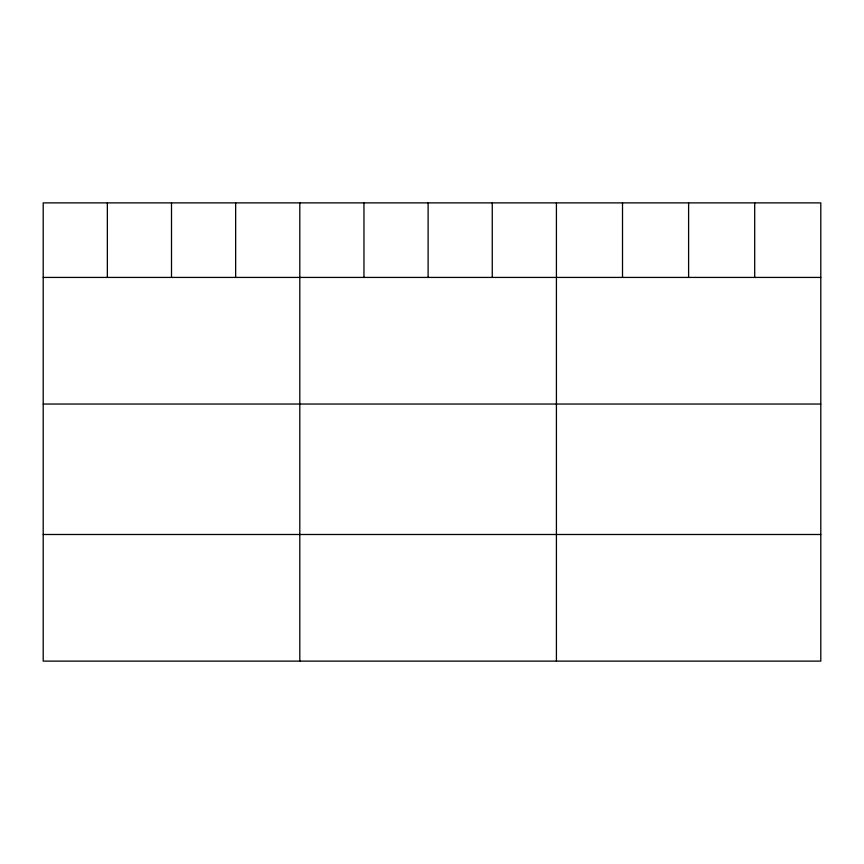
<?xml version="1.0" encoding="UTF-8"?>
<svg xmlns="http://www.w3.org/2000/svg" width="864" height="864" viewBox="0 0 864 864"><rect width="100%" height="100%" fill="white"/><g stroke="black" fill="none" stroke-linecap="round" stroke-linejoin="round"><path stroke-width="1.3" d="M820.8 277.42L820.8 661.111L43.2 661.111L43.2 202.889L820.8 202.889L820.8 277.42L43.2 277.42M43.2 404.039L820.8 404.039M43.2 534.492L820.8 534.492M754.704 202.889L754.704 277.42M688.608 202.889L688.608 277.42M622.512 202.889L622.512 277.42M556.416 202.889L556.416 661.111M492.264 202.889L492.264 277.42M428.112 202.889L428.112 277.42M363.96 202.889L363.96 277.42M299.808 202.889L299.808 661.111M235.656 202.889L235.656 277.42M171.504 202.889L171.504 277.42M107.352 202.889L107.352 277.42"/></g></svg>
